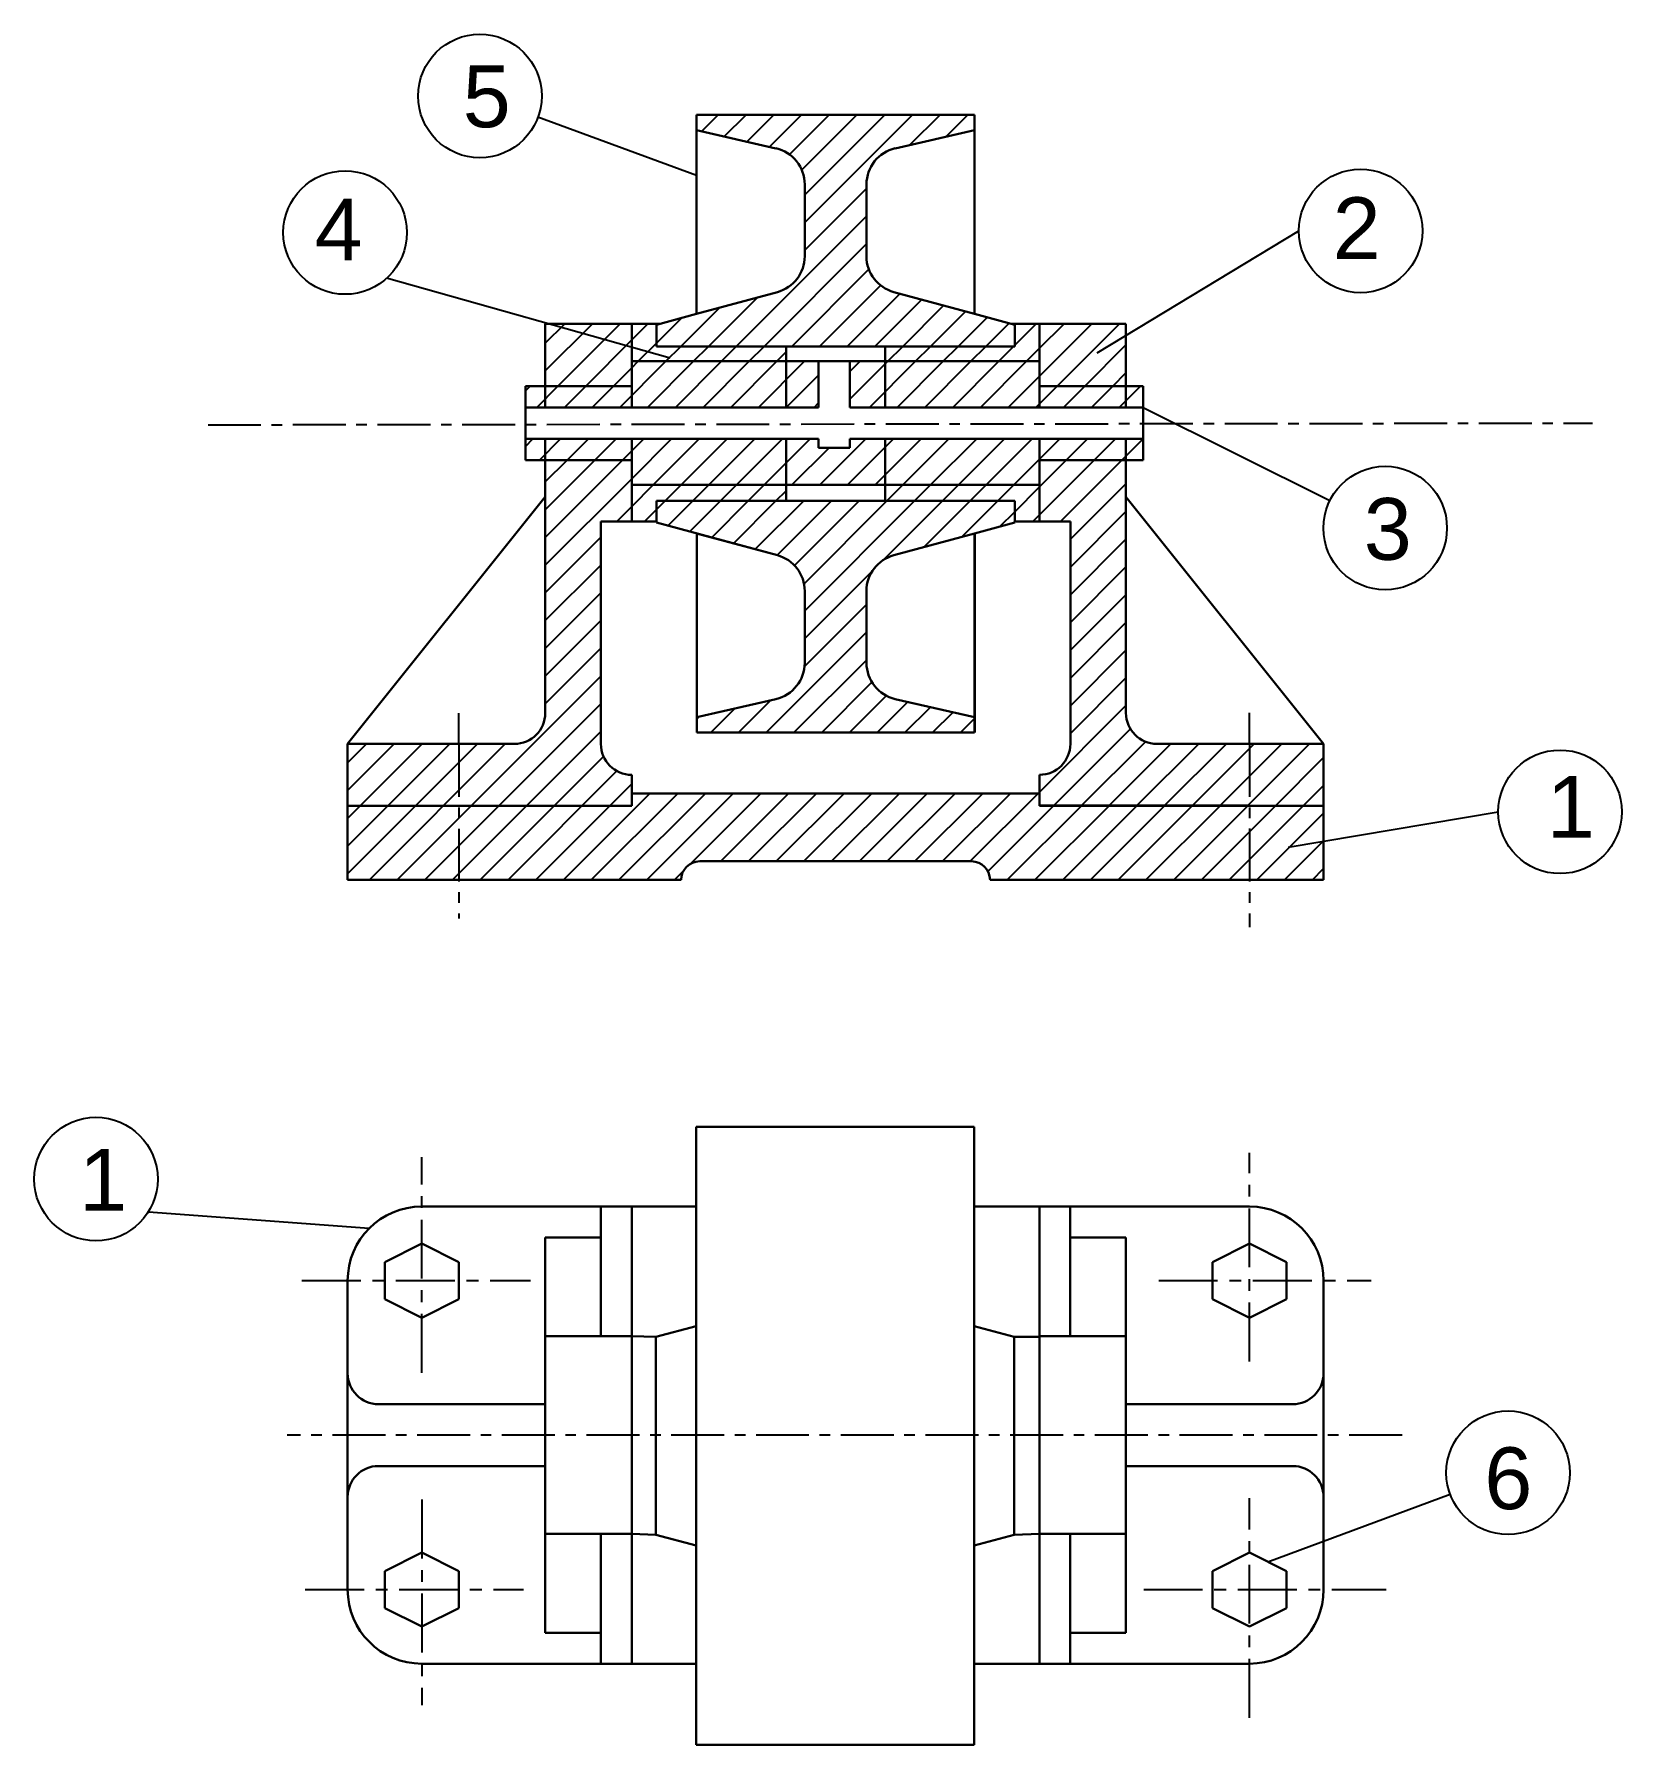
# Model space of a CAD drawing. Header units: millimetres. Extents: x 2764 to 3021, y 2014 to 2291.
import ezdxf

# ---------------------------------------------------------------- set-up
doc = ezdxf.new("R2010")
doc.units = ezdxf.units.MM
doc.header["$LTSCALE"] = 0.3
doc.linetypes.add('CENTER', pattern=[50.8, 31.75, -6.35, 6.35, -6.35])
doc.styles.get("Standard").update_dxf_attribs({"font": 'arial.ttf'})

msp = doc.modelspace()

# ---------------------------------------------------------------- hatches: boundary and pattern name
at = {"ltscale": 0.9}
h = msp.add_hatch(dxfattribs=at)
h.set_pattern_fill('ANSI31', color=256)
h.paths.add_polyline_path([(2916.21, 2275.03), (2916.21, 2277.53), (2871.21, 2277.53), (2871.21, 2275.03), (2884.05, 2272.09, -0.349828), (2888.71, 2266.25), (2888.71, 2254.62, -0.338705), (2884.28, 2248.83), (2871.21, 2245.29), (2864.71, 2243.53), (2864.71, 2240.03), (2922.71, 2240.03), (2922.71, 2243.53), (2916.21, 2245.29), (2903.14, 2248.83, -0.338705), (2898.71, 2254.62), (2898.71, 2266.25, -0.349828), (2903.37, 2272.09)])
h.paths.add_polyline_path([(2916.21, 2209.77), (2922.71, 2211.53), (2922.71, 2215.03), (2864.71, 2215.03), (2864.71, 2211.53), (2884.28, 2206.23, -0.338705), (2888.71, 2200.44), (2888.71, 2188.81, -0.349645), (2884.05, 2182.96), (2871.23, 2180.03), (2871.23, 2177.53), (2916.21, 2177.53), (2916.21, 2180.03), (2903.37, 2182.96, -0.349828), (2898.71, 2188.81), (2898.71, 2200.44, -0.338705), (2903.14, 2206.23)])
h = msp.add_hatch(dxfattribs=at)
h.set_pattern_fill('ANSI31', color=256)
h.paths.add_polyline_path([(2847.16, 2243.69), (2846.71, 2243.69), (2846.71, 2233.62), (2860.71, 2233.62), (2860.71, 2239.87)])
h.paths.add_polyline_path([(2860.71, 2243.69), (2847.16, 2243.69), (2860.71, 2239.87)], flags=17)
h.paths.add_polyline_path([(2940.72, 2243.7), (2926.72, 2243.7), (2926.72, 2233.62), (2940.72, 2233.62)])
h = msp.add_hatch(dxfattribs=at)
h.set_pattern_fill('ANSI31', color=256)
h.paths.add_polyline_path([(2864.71, 2243.69), (2860.71, 2243.69), (2860.71, 2237.62), (2885.71, 2237.62), (2885.71, 2240.03), (2864.71, 2240.03)])
h = msp.add_hatch(dxfattribs=at)
h.set_pattern_fill('ANSI31', color=256)
h.paths.add_polyline_path([(2926.72, 2243.69), (2922.13, 2243.69), (2922.71, 2243.53), (2922.71, 2240.03), (2901.72, 2240.03), (2901.72, 2237.62), (2926.72, 2237.62)])
h = msp.add_hatch(dxfattribs=at)
h.set_pattern_fill('ANSI31', color=256)
h.paths.add_polyline_path([(2846.71, 2233.62), (2843.48, 2233.62), (2843.48, 2230.17), (2846.71, 2230.17)])
h.paths.add_polyline_path([(2860.71, 2233.62), (2846.71, 2233.62), (2846.71, 2230.17), (2860.71, 2230.17)])
h.paths.add_polyline_path([(2846.71, 2225.07), (2843.48, 2225.07), (2843.48, 2221.62), (2846.71, 2221.62)])
h.paths.add_polyline_path([(2860.71, 2225.07), (2846.71, 2225.07), (2846.71, 2221.62), (2860.71, 2221.62)])
h.paths.add_polyline_path([(2885.71, 2225.07), (2860.71, 2225.07), (2860.71, 2221.62), (2860.71, 2217.62), (2885.71, 2217.62)])
h.paths.add_polyline_path([(2901.72, 2225.07), (2896.03, 2225.07), (2896.03, 2223.62), (2890.93, 2223.62), (2890.93, 2225.07), (2885.71, 2225.07), (2885.71, 2217.62), (2901.72, 2217.62)])
h.paths.add_polyline_path([(2926.72, 2225.07), (2901.72, 2225.07), (2901.72, 2217.62), (2926.72, 2217.62)])
h.paths.add_polyline_path([(2940.72, 2225.07), (2926.72, 2225.07), (2926.72, 2221.62), (2940.72, 2221.62)])
h.paths.add_polyline_path([(2943.48, 2225.07), (2940.72, 2225.07), (2940.72, 2221.62), (2943.48, 2221.62)])
h.paths.add_polyline_path([(2943.48, 2233.62), (2940.72, 2233.62), (2940.72, 2230.17), (2943.48, 2230.17)])
h.paths.add_polyline_path([(2940.72, 2233.62), (2926.72, 2233.62), (2926.72, 2230.17), (2940.72, 2230.17)])
h.paths.add_polyline_path([(2926.72, 2233.62), (2926.72, 2237.62), (2901.72, 2237.62), (2901.72, 2230.17), (2926.72, 2230.17)])
h.paths.add_polyline_path([(2885.71, 2237.62), (2860.71, 2237.62), (2860.71, 2230.17), (2885.71, 2230.17)])
h.paths.add_polyline_path([(2890.93, 2237.62), (2885.71, 2237.62), (2885.71, 2230.17), (2890.93, 2230.17)])
h.paths.add_polyline_path([(2901.72, 2237.62), (2896.03, 2237.62), (2896.03, 2230.17), (2901.72, 2230.17)])
h = msp.add_hatch(dxfattribs=at)
h.set_pattern_fill('ANSI31', color=256)
h.paths.add_polyline_path([(2855.71, 2175.69), (2855.71, 2211.69), (2860.71, 2211.69), (2860.71, 2221.62), (2846.71, 2221.62), (2846.71, 2211.69), (2846.71, 2180.69, -0.414214), (2841.71, 2175.69), (2832.72, 2175.69), (2832.72, 2165.69), (2860.71, 2165.69), (2860.71, 2170.69, -0.414214)])
h.paths.add_polyline_path([(2832.72, 2175.69), (2814.71, 2175.69), (2814.71, 2165.69), (2832.72, 2165.69)])
h.paths.add_polyline_path([(2832.72, 2165.69), (2814.71, 2165.69), (2814.71, 2153.69), (2832.72, 2153.69)])
h.paths.add_polyline_path([(2960.71, 2165.69), (2926.71, 2165.69), (2926.71, 2167.69), (2860.71, 2167.69), (2860.71, 2165.69), (2832.72, 2165.69), (2832.72, 2153.69), (2868.71, 2153.69, -0.414214), (2871.71, 2156.69), (2915.71, 2156.69, -0.414214), (2918.71, 2153.69), (2960.71, 2153.69)])
h.paths.add_polyline_path([(2960.71, 2175.7), (2945.72, 2175.7, -0.414214), (2940.72, 2180.7), (2940.72, 2215.7), (2940.72, 2221.62), (2926.72, 2221.62), (2926.72, 2211.7), (2931.72, 2211.7), (2931.72, 2175.7, -0.414214), (2926.72, 2170.7), (2926.72, 2165.7), (2960.71, 2165.7)])
h.paths.add_polyline_path([(2972.72, 2175.7), (2960.71, 2175.7), (2960.71, 2165.7), (2960.72, 2165.7), (2972.72, 2165.69)])
h.paths.add_polyline_path([(2972.71, 2165.69), (2960.71, 2165.69), (2960.71, 2153.69), (2972.71, 2153.69)])
h = msp.add_hatch(dxfattribs=at)
h.set_pattern_fill('ANSI31', color=256)
h.paths.add_polyline_path([(2860.71, 2211.69), (2864.71, 2211.69), (2864.71, 2215.03), (2885.71, 2215.03), (2885.71, 2217.62), (2860.71, 2217.62)])
h = msp.add_hatch(dxfattribs=at)
h.set_pattern_fill('ANSI31', color=256)
h.paths.add_polyline_path([(2926.72, 2217.62), (2901.72, 2217.62), (2901.72, 2215.03), (2922.71, 2215.03), (2922.71, 2211.69), (2926.72, 2211.69), (2926.72, 2211.7)])

# ---------------------------------------------------------------- linework, layer by layer
for p, q in [((2871.21, 2267.71), (2845.52, 2277.12)), ((2936.05, 2239.01), (2968.71, 2258.72)), ((2866.95, 2238.12), (2821.01, 2251.05)), ((2896.03, 2230.17), (2901.72, 2230.17)), ((2926.72, 2230.17), (2943.48, 2230.17)), ((2943.48, 2230.17), (2973.74, 2215.09)), ((2966.98, 2158.96), (3000.99, 2164.7)), ((2782.45, 2099.96), (2818.22, 2097.3)), ((2963.71, 2043.32), (2993.21, 2054.25))]:
    msp.add_line(p, q, dxfattribs=at)
at = {"lineweight": 30}
for p, q in [((2871.21, 2277.53), (2916.21, 2277.53)), ((2916.21, 2277.53), (2916.22, 2245.29)), ((2871.21, 2275.03), (2884.05, 2272.09)), ((2903.37, 2272.09), (2916.21, 2275.03)), ((2888.71, 2266.25), (2888.71, 2254.62)), ((2898.71, 2266.25), (2898.71, 2254.62)), ((2903.14, 2248.83), (2916.21, 2245.29)), ((2846.71, 2230.17), (2846.71, 2243.69)), ((2864.71, 2243.53), (2864.71, 2240.03)), ((2916.21, 2245.29), (2922.71, 2243.53)), ((2922.71, 2240.03), (2922.71, 2243.53)), ((2940.72, 2230.17), (2940.72, 2243.7)), ((2890.93, 2237.62), (2890.93, 2230.17)), ((2896.03, 2237.62), (2896.03, 2230.17)), ((2843.48, 2233.62), (2860.71, 2233.62)), ((2943.48, 2233.62), (2926.72, 2233.62)), ((2943.48, 2221.62), (2943.48, 2233.62)), ((2843.48, 2230.17), (2890.93, 2230.17)), ((2896.03, 2230.17), (2943.48, 2230.17)), ((2843.48, 2225.07), (2890.93, 2225.07)), ((2846.71, 2211.69), (2846.71, 2225.07)), ((2890.93, 2223.62), (2896.03, 2223.62)), ((2896.03, 2225.07), (2943.48, 2225.07)), ((2940.72, 2211.7), (2940.72, 2225.07)), ((2843.48, 2221.62), (2860.71, 2221.62)), ((2926.72, 2221.62), (2943.48, 2221.62)), ((2860.71, 2217.62), (2926.72, 2217.62)), ((2864.71, 2215.03), (2864.71, 2211.53)), ((2922.71, 2211.53), (2922.71, 2215.03)), ((2860.71, 2211.69), (2855.71, 2211.69)), ((2884.28, 2206.23), (2864.71, 2211.53)), ((2884.28, 2206.23), (2871.21, 2209.77)), ((2903.14, 2206.23), (2916.21, 2209.77)), ((2916.21, 2209.77), (2922.71, 2211.53)), ((2916.21, 2209.77), (2916.21, 2177.53)), ((2916.23, 2209.77), (2916.23, 2177.53)), ((2926.72, 2211.7), (2931.72, 2211.7)), ((2888.71, 2200.44), (2888.71, 2188.81)), ((2898.71, 2200.44), (2898.71, 2188.81)), ((2916.21, 2180.03), (2903.37, 2182.96)), ((2871.23, 2180.03), (2871.23, 2177.53)), ((2814.71, 2153.69), (2814.71, 2165.69)), ((2814.71, 2165.69), (2860.71, 2165.69)), ((2860.71, 2165.69), (2826.71, 2165.69)), ((2860.71, 2165.69), (2860.71, 2167.69)), ((2860.71, 2167.69), (2926.71, 2167.69)), ((2926.71, 2167.69), (2926.71, 2165.69)), ((2926.71, 2165.69), (2972.71, 2165.69)), ((2972.71, 2165.69), (2972.71, 2153.69)), ((2871.71, 2156.69), (2915.71, 2156.69)), ((2814.71, 2153.69), (2868.71, 2153.69)), ((2972.71, 2153.69), (2918.71, 2153.69)), ((2871.13, 2113.7), (2916.13, 2113.7)), ((2916.13, 2113.7), (2916.13, 2045.94)), ((2871.13, 2111.2), (2871.13, 2081.46)), ((2826.71, 2100.82), (2871.13, 2100.82)), ((2860.71, 2100.82), (2860.71, 2026.82)), ((2916.13, 2100.82), (2960.71, 2100.82)), ((2926.71, 2100.82), (2926.71, 2026.82)), ((2931.71, 2100.82), (2931.71, 2079.82)), ((2820.71, 2091.82), (2826.71, 2094.82)), ((2826.71, 2094.82), (2832.71, 2091.82)), ((2954.71, 2091.82), (2960.71, 2094.82)), ((2960.71, 2094.82), (2966.71, 2091.82)), ((2820.71, 2091.82), (2820.71, 2085.82)), ((2832.71, 2091.82), (2832.71, 2085.82)), ((2954.71, 2091.82), (2954.71, 2085.82)), ((2966.71, 2091.82), (2966.71, 2085.82)), ((2814.71, 2088.82), (2814.71, 2038.82)), ((2972.71, 2038.82), (2972.71, 2088.82)), ((2826.71, 2082.82), (2820.71, 2085.82)), ((2832.71, 2085.82), (2826.71, 2082.82)), ((2954.71, 2085.82), (2960.71, 2082.82)), ((2960.71, 2082.82), (2966.71, 2085.82)), ((2864.63, 2079.7), (2871.13, 2081.46)), ((2864.63, 2079.7), (2864.63, 2047.7)), ((2871.13, 2081.46), (2871.13, 2013.7)), ((2916.13, 2081.46), (2922.63, 2079.7)), ((2922.63, 2047.7), (2922.63, 2079.7)), ((2846.71, 2068.82), (2819.71, 2068.82)), ((2940.71, 2068.82), (2967.71, 2068.82)), ((2846.71, 2058.82), (2819.71, 2058.82)), ((2940.71, 2058.82), (2967.71, 2058.82)), ((2855.71, 2047.82), (2855.71, 2026.82)), ((2864.63, 2047.7), (2871.13, 2045.94)), ((2916.13, 2045.94), (2922.63, 2047.7)), ((2931.71, 2047.82), (2931.71, 2026.82)), ((2820.71, 2041.82), (2826.71, 2044.82)), ((2826.71, 2044.82), (2832.71, 2041.82)), ((2916.13, 2045.94), (2916.13, 2013.7)), ((2954.71, 2041.82), (2960.71, 2044.82)), ((2960.71, 2044.82), (2966.71, 2041.82)), ((2820.71, 2041.82), (2820.71, 2035.82)), ((2832.71, 2041.82), (2832.71, 2035.82)), ((2954.71, 2041.82), (2954.71, 2035.82)), ((2966.71, 2041.82), (2966.71, 2035.82)), ((2820.71, 2035.82), (2826.71, 2032.82)), ((2826.71, 2032.82), (2832.71, 2035.82)), ((2954.71, 2035.82), (2960.71, 2032.82)), ((2960.71, 2032.82), (2966.71, 2035.82)), ((2826.71, 2026.82), (2871.13, 2026.82)), ((2916.13, 2026.82), (2960.71, 2026.82)), ((2871.13, 2013.7), (2916.13, 2013.7))]:
    msp.add_line(p, q, dxfattribs=at)
at = {"lineweight": 30, "ltscale": 0.9}
for p, q in [((2871.21, 2275.03), (2871.21, 2277.53)), ((2871.21, 2275.03), (2871.21, 2245.29)), ((2871.21, 2245.29), (2884.28, 2248.83)), ((2860.71, 2243.69), (2846.71, 2243.69)), ((2860.71, 2243.69), (2865.29, 2243.69)), ((2860.71, 2230.17), (2860.71, 2243.69)), ((2864.71, 2243.53), (2871.21, 2245.29)), ((2922.13, 2243.69), (2926.72, 2243.69)), ((2926.72, 2243.7), (2940.72, 2243.7)), ((2926.72, 2230.17), (2926.72, 2243.7)), ((2864.71, 2240.03), (2922.71, 2240.03)), ((2885.71, 2237.62), (2885.71, 2240.03)), ((2901.72, 2237.62), (2901.72, 2240.03)), ((2901.72, 2237.62), (2860.71, 2237.62)), ((2885.71, 2230.17), (2885.71, 2237.62)), ((2901.72, 2237.62), (2926.72, 2237.62)), ((2901.72, 2230.17), (2901.72, 2237.62)), ((2843.48, 2233.62), (2843.48, 2221.62)), ((2860.71, 2211.69), (2860.71, 2225.07)), ((2885.71, 2215.03), (2885.71, 2225.07)), ((2890.93, 2225.07), (2890.93, 2223.62)), ((2896.03, 2225.07), (2896.03, 2223.62)), ((2901.72, 2215.03), (2901.72, 2225.07)), ((2926.72, 2211.7), (2926.72, 2225.07)), ((2846.71, 2215.69), (2814.71, 2175.69)), ((2846.71, 2180.69), (2846.71, 2215.69)), ((2864.71, 2215.03), (2922.71, 2215.03)), ((2940.72, 2180.7), (2940.72, 2215.7)), ((2940.72, 2215.7), (2972.72, 2175.7)), ((2855.71, 2175.69), (2855.71, 2211.69)), ((2860.71, 2211.69), (2864.71, 2211.69)), ((2871.23, 2180.03), (2871.23, 2209.76)), ((2922.71, 2211.69), (2926.72, 2211.69)), ((2931.72, 2175.7), (2931.72, 2211.7)), ((2884.05, 2182.96), (2871.23, 2180.03)), ((2916.21, 2177.53), (2871.23, 2177.53)), ((2814.71, 2175.69), (2814.71, 2165.69)), ((2841.71, 2175.69), (2814.71, 2175.69)), ((2945.72, 2175.7), (2972.72, 2175.7)), ((2972.72, 2175.7), (2972.72, 2165.7)), ((2860.71, 2165.69), (2860.71, 2170.69)), ((2926.72, 2165.7), (2926.72, 2170.7)), ((2860.71, 2165.69), (2814.71, 2165.69)), ((2926.72, 2165.7), (2960.72, 2165.7)), ((2871.13, 2111.2), (2871.13, 2113.7)), ((2855.71, 2079.82), (2855.71, 2100.82)), ((2846.71, 2079.82), (2846.71, 2095.82)), ((2846.71, 2095.82), (2855.71, 2095.82)), ((2940.71, 2095.82), (2931.71, 2095.82)), ((2940.71, 2079.82), (2940.71, 2095.82)), ((2860.71, 2079.82), (2846.71, 2079.82)), ((2846.71, 2079.82), (2846.71, 2047.82)), ((2860.71, 2079.82), (2864.63, 2079.7)), ((2922.63, 2079.7), (2926.71, 2079.7)), ((2926.71, 2079.82), (2940.71, 2079.82)), ((2940.71, 2079.82), (2940.71, 2047.82)), ((2860.71, 2047.82), (2846.71, 2047.82)), ((2846.71, 2047.82), (2846.71, 2031.82)), ((2860.71, 2047.82), (2864.63, 2047.7)), ((2922.63, 2047.7), (2926.71, 2047.82)), ((2926.71, 2047.82), (2940.71, 2047.82)), ((2940.71, 2047.82), (2940.71, 2031.82)), ((2846.71, 2031.82), (2855.71, 2031.82)), ((2940.71, 2031.82), (2931.71, 2031.82))]:
    msp.add_line(p, q, dxfattribs=at)
at = {"linetype": 'CENTER', "ltscale": 0.9}
for p, q in [((2792.11, 2227.35), (3016.25, 2227.62)), ((2832.72, 2175.69), (2832.72, 2147.41)), ((2960.71, 2175.7), (2960.71, 2146.04)), ((2985.41, 2063.82), (2804.92, 2063.82))]:
    msp.add_line(p, q, dxfattribs=at)
at = {"linetype": 'CENTER', "lineweight": -3}
for p, q in [((2832.72, 2175.69), (2832.72, 2180.69)), ((2960.71, 2175.7), (2960.71, 2180.7))]:
    msp.add_line(p, q, dxfattribs=at)
at = {"linetype": 'CENTER'}
for p, q in [((2826.71, 2073.92), (2826.71, 2108.79)), ((2960.71, 2075.75), (2960.71, 2109.49)), ((2807.3, 2088.82), (2844.34, 2088.82)), ((2946.04, 2088.82), (2980.4, 2088.82)), ((2826.71, 2053.4), (2826.71, 2020.12)), ((2960.71, 2018.07), (2960.71, 2053.63)), ((2807.84, 2038.82), (2843.2, 2038.82)), ((2943.59, 2038.82), (2982.83, 2038.82))]:
    msp.add_line(p, q, dxfattribs=at)
at = {"ltscale": 0.9}
for centre in [(2836.13, 2280.56), (2814.3, 2258.46), (2978.71, 2258.72), (2982.69, 2210.63), (3010.99, 2164.7), (2773.97, 2105.26), (3002.58, 2057.73)]:
    msp.add_circle(centre, 10, dxfattribs=at)
at = {"lineweight": 30}
for centre, radius, start, end in [((2882.71, 2266.25), 6, 0, 77.125), ((2904.71, 2266.25), 6, 102.875, 180), ((2882.71, 2254.62), 6, 285.1541, 0), ((2904.71, 2254.62), 6, 180, 254.8459), ((2882.71, 2200.44), 6, 0, 74.8459), ((2904.71, 2200.44), 6, 105.1541, 180), ((2882.71, 2188.81), 6, 282.875, 0), ((2904.71, 2188.81), 6, 180, 257.125), ((2871.71, 2153.69), 3, 90, 180), ((2915.71, 2153.69), 3, 0, 90), ((2826.71, 2088.82), 12, 90, 180), ((2960.71, 2088.82), 12, 0, 90), ((2819.71, 2073.82), 5, 180, 270), ((2967.71, 2073.82), 5, 270, 0), ((2819.71, 2053.82), 5, 90, 180), ((2967.71, 2053.82), 5, 0, 90), ((2826.71, 2038.82), 12, 180, 270), ((2960.71, 2038.82), 12, 270, 0)]:
    msp.add_arc(centre, radius, start, end, dxfattribs=at)
at = {"lineweight": 30, "ltscale": 0.9}
for centre, start, end in [((2841.71, 2180.69), 270, 0), ((2945.72, 2180.7), 180, 270), ((2860.71, 2175.69), 180, 270), ((2926.72, 2175.7), 270, 0)]:
    msp.add_arc(centre, 5, start, end, dxfattribs=at)

# ---------------------------------------------------------------- texts
at = {"ltscale": 0.9, "char_height": 10, "attachment_point": 1}
for s, width, insert in [('5', 15.7487, (2833.35, 2285.5)), ('4', 23.3103, (2809.37, 2263.94)), ('2', 24.2735, (2974.19, 2264.16)), ('3', 28.4531, (2979.22, 2215.49)), ('1', 21.9825, (3008.86, 2170.51)), ('1', 27.7346, (2771.25, 2110.15))]:
    msp.add_mtext_dynamic_manual_height_columns(s, width=width, gutter_width=12.5, heights=[0], dxfattribs=dict(at, insert=insert))
at = {"ltscale": 0.9, "insert": (2998.74, 2061.84), "char_height": 10, "attachment_point": 1}
msp.add_mtext('6', dxfattribs=at)

doc.saveas('drawing.dxf')
